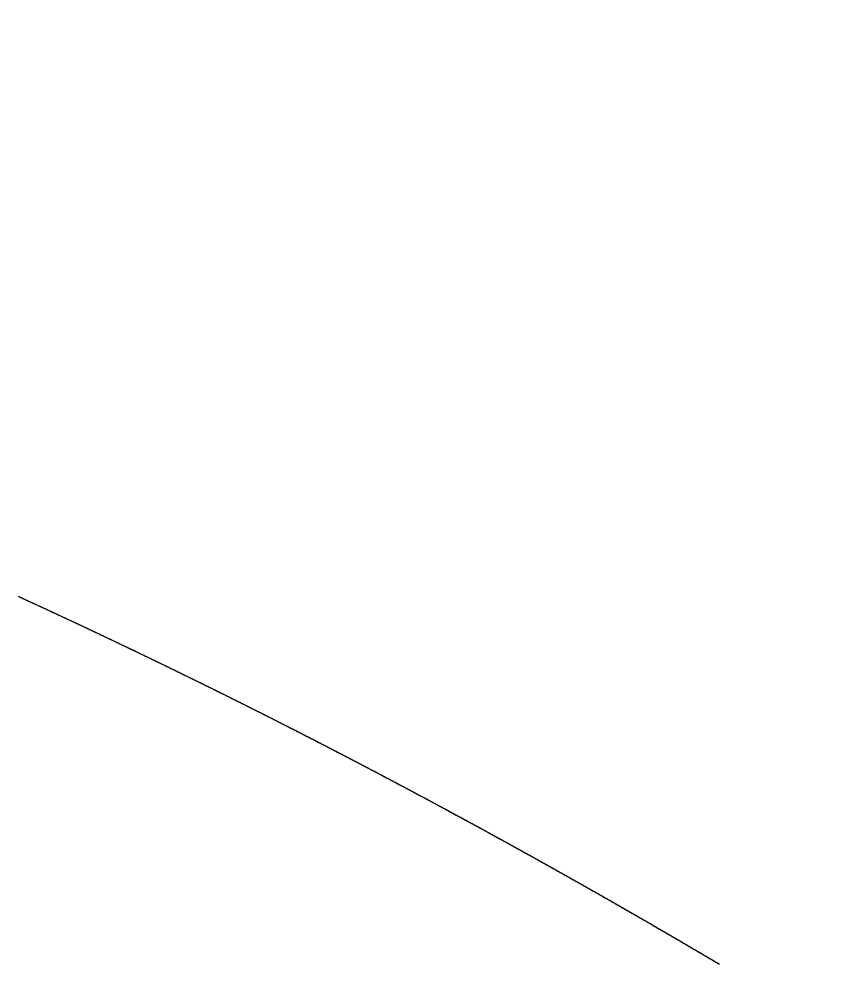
# Model space of a CAD drawing. Header units: metres. Extents: x -570 to 1280, y 0 to 800.
# Drawn here: x 411.55 to 442.4, y 164.18 to 201.28 of the extents above; entities that cross this region are included whole.
import ezdxf

# ---------------------------------------------------------------- set-up
doc = ezdxf.new("R2010")
doc.units = ezdxf.units.M

msp = doc.modelspace()

# ---------------------------------------------------------------- linework, layer by layer
for p, q in [((411.50024, 179.08385, -692.8203), (411.60022, 179.03807, -692.8203)), ((411.55933, 179.05681, -692.8203), (411.6593, 179.01097, -692.8203)), ((411.61853, 179.02971, -692.8203), (411.7185, 178.98387, -692.8203)), ((411.67773, 179.00255, -692.8203), (411.7777, 178.95671, -692.8203)), ((411.73694, 178.97545, -692.8203), (411.8369, 178.92955, -692.8203)), ((411.79614, 178.94829, -692.8203), (411.89612, 178.90233, -692.8203)), ((411.85522, 178.92113, -692.8203), (411.9552, 178.87517, -692.8203)), ((411.91443, 178.8939, -692.8203), (412.0144, 178.84795, -692.8203)), ((411.97363, 178.86674, -692.8203), (412.0736, 178.82072, -692.8203)), ((412.03284, 178.83946, -692.8203), (412.1328, 178.79344, -692.8203)), ((412.09204, 178.81224, -692.8203), (412.19202, 178.76622, -692.8203)), ((412.15125, 178.78502, -692.8203), (412.25122, 178.73888, -692.8203)), ((412.21045, 178.75774, -692.8203), (412.31042, 178.7116, -692.8203)), ((412.26953, 178.73045, -692.8203), (412.3695, 178.68425, -692.8203)), ((412.32874, 178.70311, -692.8203), (412.4287, 178.65697, -692.8203)), ((412.38794, 178.67577, -692.8203), (412.4879, 178.62956, -692.8203)), ((412.44714, 178.64842, -692.8203), (412.54712, 178.60222, -692.8203)), ((412.50635, 178.62108, -692.8203), (412.60632, 178.57481, -692.8203)), ((412.56543, 178.59373, -692.8203), (412.6654, 178.54741, -692.8203)), ((412.62463, 178.56633, -692.8203), (412.7246, 178.52, -692.8203)), ((412.68384, 178.53886, -692.8203), (412.7838, 178.49254, -692.8203)), ((412.74304, 178.51146, -692.8203), (412.84302, 178.46507, -692.8203)), ((412.80225, 178.484, -692.8203), (412.90222, 178.4376, -692.8203)), ((412.86145, 178.45653, -692.8203), (412.96143, 178.41008, -692.8203)), ((412.92053, 178.42906, -692.8203), (413.0205, 178.38255, -692.8203)), ((412.97974, 178.40154, -692.8203), (413.0797, 178.35503, -692.8203)), ((413.03894, 178.37401, -692.8203), (413.13892, 178.3275, -692.8203)), ((413.09814, 178.34648, -692.8203), (413.19812, 178.29991, -692.8203)), ((413.15735, 178.31895, -692.8203), (413.25732, 178.27232, -692.8203)), ((413.21655, 178.29137, -692.8203), (413.31653, 178.24474, -692.8203)), ((413.27563, 178.26378, -692.8203), (413.3756, 178.21715, -692.8203)), ((413.33484, 178.23619, -692.8203), (413.4348, 178.1895, -692.8203)), ((413.39404, 178.20854, -692.8203), (413.49402, 178.16185, -692.8203)), ((413.45325, 178.1809, -692.8203), (413.55322, 178.13414, -692.8203)), ((413.51245, 178.15324, -692.8203), (413.61243, 178.10649, -692.8203)), ((413.57166, 178.1256, -692.8203), (413.67163, 178.07878, -692.8203)), ((413.63074, 178.09789, -692.8203), (413.7307, 178.05101, -692.8203)), ((413.68994, 178.07018, -692.8203), (413.78992, 178.0233, -692.8203)), ((413.74915, 178.0424, -692.8203), (413.84912, 177.99553, -692.8203)), ((413.80835, 178.0147, -692.8203), (413.90833, 177.96776, -692.8203)), ((413.86755, 177.98692, -692.8203), (413.96753, 177.93999, -692.8203)), ((413.92676, 177.95915, -692.8203), (414.02673, 177.91216, -692.8203)), ((413.98584, 177.93132, -692.8203), (414.08582, 177.88432, -692.8203)), ((414.04504, 177.90349, -692.8203), (414.14502, 177.85649, -692.8203)), ((414.10425, 177.87566, -692.8203), (414.20422, 177.8286, -692.8203)), ((414.16345, 177.84782, -692.8203), (414.26343, 177.8007, -692.8203)), ((414.22266, 177.81993, -692.8203), (414.32263, 177.77281, -692.8203)), ((414.28174, 177.7921, -692.8203), (414.3817, 177.74492, -692.8203)), ((414.34094, 177.76414, -692.8203), (414.44092, 177.71696, -692.8203)), ((414.40015, 177.73625, -692.8203), (414.50012, 177.68901, -692.8203)), ((414.45935, 177.7083, -692.8203), (414.55933, 177.66106, -692.8203)), ((414.51855, 177.68034, -692.8203), (414.61853, 177.63304, -692.8203)), ((414.57776, 177.65239, -692.8203), (414.67773, 177.60509, -692.8203)), ((414.63696, 177.62437, -692.8203), (414.73694, 177.57701, -692.8203)), ((414.69604, 177.59636, -692.8203), (414.79602, 177.549, -692.8203)), ((414.75525, 177.56834, -692.8203), (414.85522, 177.52092, -692.8203)), ((414.81445, 177.54027, -692.8203), (414.91443, 177.49284, -692.8203)), ((414.87366, 177.51225, -692.8203), (414.97363, 177.46477, -692.8203)), ((414.93286, 177.48418, -692.8203), (415.03284, 177.43663, -692.8203)), ((414.99194, 177.45604, -692.8203), (415.09192, 177.40855, -692.8203)), ((415.05115, 177.42796, -692.8203), (415.15112, 177.38042, -692.8203)), ((415.11035, 177.39983, -692.8203), (415.21033, 177.35222, -692.8203)), ((415.16956, 177.37163, -692.8203), (415.26953, 177.32402, -692.8203)), ((415.22876, 177.34349, -692.8203), (415.32874, 177.29582, -692.8203)), ((415.28796, 177.31529, -692.8203), (415.38794, 177.26762, -692.8203)), ((415.34705, 177.2871, -692.8203), (415.44702, 177.23943, -692.8203)), ((415.40625, 177.2589, -692.8203), (415.50623, 177.21117, -692.8203)), ((415.46545, 177.23064, -692.8203), (415.56543, 177.1829, -692.8203)), ((415.52466, 177.20238, -692.8203), (415.62463, 177.15459, -692.8203)), ((415.58386, 177.17412, -692.8203), (415.68384, 177.12627, -692.8203)), ((415.64307, 177.1458, -692.8203), (415.74304, 177.09795, -692.8203)), ((415.70215, 177.11748, -692.8203), (415.80212, 177.06963, -692.8203)), ((415.76135, 177.08916, -692.8203), (415.86133, 177.0413, -692.8203)), ((415.82056, 177.06084, -692.8203), (415.92053, 177.01292, -692.8203)), ((415.87976, 177.03246, -692.8203), (415.97974, 176.98454, -692.8203)), ((415.93896, 177.00407, -692.8203), (416.03894, 176.9561, -692.8203)), ((415.99817, 176.9757, -692.8203), (416.09814, 176.92766, -692.8203)), ((416.05725, 176.94731, -692.8203), (416.15723, 176.89922, -692.8203)), ((416.11646, 176.91887, -692.8203), (416.21643, 176.87077, -692.8203)), ((416.17566, 176.89043, -692.8203), (416.27563, 176.84233, -692.8203)), ((416.23486, 176.86192, -692.8203), (416.33484, 176.81383, -692.8203)), ((416.29407, 176.83348, -692.8203), (416.39404, 176.78526, -692.8203)), ((416.35327, 176.80498, -692.8203), (416.45325, 176.75676, -692.8203)), ((416.41235, 176.77647, -692.8203), (416.51233, 176.7282, -692.8203)), ((416.47156, 176.74791, -692.8203), (416.57153, 176.69963, -692.8203)), ((416.53076, 176.71935, -692.8203), (416.63074, 176.67107, -692.8203)), ((416.58997, 176.69078, -692.8203), (416.68994, 176.64244, -692.8203)), ((416.64917, 176.66222, -692.8203), (416.74915, 176.61388, -692.8203)), ((416.70825, 176.63359, -692.8203), (416.80823, 176.58519, -692.8203)), ((416.76746, 176.60497, -692.8203), (416.86743, 176.55656, -692.8203)), ((416.82666, 176.57634, -692.8203), (416.92664, 176.52788, -692.8203)), ((416.88586, 176.54765, -692.8203), (416.98584, 176.49919, -692.8203)), ((416.94507, 176.51897, -692.8203), (417.04504, 176.4705, -692.8203)), ((417.00427, 176.49028, -692.8203), (417.10425, 176.44176, -692.8203)), ((417.06348, 176.4616, -692.8203), (417.16345, 176.41301, -692.8203)), ((417.12256, 176.43285, -692.8203), (417.22253, 176.38426, -692.8203)), ((417.18176, 176.4041, -692.8203), (417.28174, 176.35551, -692.8203)), ((417.24097, 176.37535, -692.8203), (417.34094, 176.3267, -692.8203)), ((417.30017, 176.34654, -692.8203), (417.40015, 176.2979, -692.8203)), ((417.35938, 176.3178, -692.8203), (417.45935, 176.26909, -692.8203)), ((417.41846, 176.28893, -692.8203), (417.51843, 176.24022, -692.8203)), ((417.47766, 176.26012, -692.8203), (417.57764, 176.21135, -692.8203)), ((417.53687, 176.23125, -692.8203), (417.63684, 176.18248, -692.8203)), ((417.59607, 176.20238, -692.8203), (417.69604, 176.15355, -692.8203)), ((417.65527, 176.17351, -692.8203), (417.75525, 176.12468, -692.8203)), ((417.71448, 176.14464, -692.8203), (417.81445, 176.09575, -692.8203)), ((417.77356, 176.1157, -692.8203), (417.87354, 176.06676, -692.8203)), ((417.83276, 176.08678, -692.8203), (417.93274, 176.03783, -692.8203)), ((417.89197, 176.05779, -692.8203), (417.99194, 176.00883, -692.8203)), ((417.95117, 176.0288, -692.8203), (418.05115, 175.97984, -692.8203)), ((418.01038, 175.9998, -692.8203), (418.11035, 175.95079, -692.8203)), ((418.06958, 175.97081, -692.8203), (418.16956, 175.92174, -692.8203)), ((418.12866, 175.94182, -692.8203), (418.22864, 175.89268, -692.8203)), ((418.18787, 175.91277, -692.8203), (418.28784, 175.86363, -692.8203)), ((418.24707, 175.88371, -692.8203), (418.34705, 175.83452, -692.8203)), ((418.30627, 175.8546, -692.8203), (418.40625, 175.80547, -692.8203)), ((418.36548, 175.82549, -692.8203), (418.46545, 175.77629, -692.8203)), ((418.42468, 175.79637, -692.8203), (418.52466, 175.74718, -692.8203)), ((418.48376, 175.76726, -692.8203), (418.58374, 175.718, -692.8203)), ((418.54297, 175.73814, -692.8203), (418.64294, 175.68883, -692.8203)), ((418.60217, 175.70897, -692.8203), (418.70215, 175.65965, -692.8203)), ((418.66138, 175.6798, -692.8203), (418.76135, 175.63042, -692.8203)), ((418.72058, 175.65056, -692.8203), (418.82056, 175.60118, -692.8203)), ((418.7798, 175.62132, -692.8203), (418.87976, 175.57195, -692.8203)), ((418.83887, 175.59209, -692.8203), (418.93884, 175.54265, -692.8203)), ((418.89807, 175.56285, -692.8203), (418.99805, 175.51341, -692.8203)), ((418.95728, 175.53362, -692.8203), (419.05725, 175.48412, -692.8203)), ((419.01648, 175.50432, -692.8203), (419.11646, 175.45476, -692.8203)), ((419.07568, 175.47502, -692.8203), (419.17566, 175.42546, -692.8203)), ((419.1349, 175.44566, -692.8203), (419.23486, 175.3961, -692.8203)), ((419.19397, 175.4163, -692.8203), (419.29395, 175.36668, -692.8203)), ((419.25317, 175.38695, -692.8203), (419.35315, 175.33733, -692.8203)), ((419.31238, 175.35759, -692.8203), (419.41235, 175.3079, -692.8203)), ((419.37158, 175.32817, -692.8203), (419.47156, 175.27849, -692.8203)), ((419.4308, 175.29881, -692.8203), (419.53076, 175.24907, -692.8203)), ((419.49, 175.26933, -692.8203), (419.58997, 175.21959, -692.8203)), ((419.54907, 175.23991, -692.8203), (419.64905, 175.19011, -692.8203)), ((419.60828, 175.21043, -692.8203), (419.70825, 175.16063, -692.8203)), ((419.66748, 175.18095, -692.8203), (419.76746, 175.13109, -692.8203)), ((419.72668, 175.15147, -692.8203), (419.82666, 175.10161, -692.8203)), ((419.7859, 175.12193, -692.8203), (419.88586, 175.072, -692.8203)), ((419.84497, 175.09239, -692.8203), (419.94495, 175.04247, -692.8203)), ((419.90417, 175.06285, -692.8203), (420.00415, 175.01292, -692.8203)), ((419.96338, 175.03331, -692.8203), (420.06335, 174.98326, -692.8203)), ((420.02258, 175.00371, -692.8203), (420.12256, 174.95366, -692.8203)), ((420.0818, 174.9741, -692.8203), (420.18176, 174.92406, -692.8203)), ((420.141, 174.9445, -692.8203), (420.24097, 174.8944, -692.8203)), ((420.2002, 174.91484, -692.8203), (420.30017, 174.86473, -692.8203)), ((420.25928, 174.88518, -692.8203), (420.35925, 174.83507, -692.8203)), ((420.31848, 174.85551, -692.8203), (420.41846, 174.80534, -692.8203)), ((420.3777, 174.82579, -692.8203), (420.47766, 174.77562, -692.8203)), ((420.4369, 174.79613, -692.8203), (420.53687, 174.7459, -692.8203)), ((420.4961, 174.7664, -692.8203), (420.59607, 174.71611, -692.8203)), ((420.55518, 174.73662, -692.8203), (420.65515, 174.68633, -692.8203)), ((420.61438, 174.7069, -692.8203), (420.71436, 174.65654, -692.8203)), ((420.67358, 174.67711, -692.8203), (420.77356, 174.62675, -692.8203)), ((420.7328, 174.64732, -692.8203), (420.83276, 174.59691, -692.8203)), ((420.792, 174.61748, -692.8203), (420.89197, 174.56706, -692.8203)), ((420.8512, 174.58763, -692.8203), (420.95117, 174.53722, -692.8203)), ((420.91028, 174.55779, -692.8203), (421.01025, 174.50731, -692.8203)), ((420.96948, 174.52794, -692.8203), (421.06946, 174.47746, -692.8203)), ((421.0287, 174.49803, -692.8203), (421.12866, 174.4475, -692.8203)), ((421.0879, 174.46812, -692.8203), (421.18787, 174.41759, -692.8203)), ((421.1471, 174.43822, -692.8203), (421.24707, 174.38762, -692.8203)), ((421.2063, 174.40831, -692.8203), (421.30627, 174.35765, -692.8203)), ((421.26538, 174.37834, -692.8203), (421.36536, 174.32768, -692.8203)), ((421.3246, 174.34837, -692.8203), (421.42456, 174.29771, -692.8203)), ((421.3838, 174.3184, -692.8203), (421.48376, 174.26768, -692.8203)), ((421.443, 174.28838, -692.8203), (421.54297, 174.23766, -692.8203)), ((421.5022, 174.25835, -692.8203), (421.60217, 174.20757, -692.8203)), ((421.5614, 174.22832, -692.8203), (421.66138, 174.17754, -692.8203)), ((421.62048, 174.19823, -692.8203), (421.72046, 174.14745, -692.8203)), ((421.6797, 174.1682, -692.8203), (421.77966, 174.1173, -692.8203)), ((421.7389, 174.13805, -692.8203), (421.83887, 174.0872, -692.8203)), ((421.7981, 174.10796, -692.8203), (421.89807, 174.05705, -692.8203)), ((421.8573, 174.07787, -692.8203), (421.95728, 174.0269, -692.8203)), ((421.9165, 174.04771, -692.8203), (422.01648, 173.99669, -692.8203)), ((421.9756, 174.0175, -692.8203), (422.07556, 173.96654, -692.8203)), ((422.0348, 173.98735, -692.8203), (422.13477, 173.93633, -692.8203)), ((422.094, 173.95714, -692.8203), (422.19397, 173.90605, -692.8203)), ((422.1532, 173.92693, -692.8203), (422.25317, 173.87584, -692.8203)), ((422.2124, 173.89671, -692.8203), (422.31238, 173.84557, -692.8203)), ((422.27148, 173.86644, -692.8203), (422.37146, 173.81529, -692.8203)), ((422.3307, 173.83617, -692.8203), (422.43066, 173.78496, -692.8203)), ((422.3899, 173.8059, -692.8203), (422.48987, 173.75468, -692.8203)), ((422.4491, 173.77556, -692.8203), (422.54907, 173.72435, -692.8203)), ((422.5083, 173.74529, -692.8203), (422.60828, 173.69395, -692.8203)), ((422.5675, 173.71489, -692.8203), (422.66748, 173.66362, -692.8203)), ((422.6267, 173.68456, -692.8203), (422.72668, 173.63322, -692.8203)), ((422.6858, 173.65416, -692.8203), (422.78577, 173.60283, -692.8203)), ((422.745, 173.62376, -692.8203), (422.84497, 173.57237, -692.8203)), ((422.8042, 173.59337, -692.8203), (422.90417, 173.54198, -692.8203)), ((422.8634, 173.56297, -692.8203), (422.96338, 173.51152, -692.8203)), ((422.9226, 173.53252, -692.8203), (423.02258, 173.481, -692.8203)), ((422.9817, 173.50206, -692.8203), (423.08167, 173.45055, -692.8203)), ((423.0409, 173.47154, -692.8203), (423.14087, 173.42003, -692.8203)), ((423.1001, 173.44109, -692.8203), (423.20007, 173.38951, -692.8203)), ((423.1593, 173.41057, -692.8203), (423.25928, 173.35893, -692.8203)), ((423.2185, 173.38005, -692.8203), (423.31848, 173.32841, -692.8203)), ((423.2777, 173.34947, -692.8203), (423.3777, 173.29784, -692.8203)), ((423.3368, 173.3189, -692.8203), (423.43677, 173.2672, -692.8203)), ((423.396, 173.28831, -692.8203), (423.49597, 173.23662, -692.8203)), ((423.4552, 173.25774, -692.8203), (423.55518, 173.20598, -692.8203)), ((423.5144, 173.2271, -692.8203), (423.61438, 173.17534, -692.8203)), ((423.5736, 173.19646, -692.8203), (423.67358, 173.14464, -692.8203)), ((423.6328, 173.16582, -692.8203), (423.7328, 173.114, -692.8203)), ((423.6919, 173.13512, -692.8203), (423.79187, 173.08324, -692.8203)), ((423.7511, 173.10442, -692.8203), (423.85107, 173.05254, -692.8203)), ((423.8103, 173.07372, -692.8203), (423.91028, 173.02184, -692.8203)), ((423.8695, 173.04301, -692.8203), (423.96948, 172.99107, -692.8203)), ((423.9287, 173.01225, -692.8203), (424.0287, 172.96031, -692.8203)), ((423.9879, 172.98149, -692.8203), (424.0879, 172.92949, -692.8203)), ((424.047, 172.95073, -692.8203), (424.14697, 172.89867, -692.8203)), ((424.1062, 172.9199, -692.8203), (424.20618, 172.86784, -692.8203)), ((424.1654, 172.88914, -692.8203), (424.26538, 172.83702, -692.8203)), ((424.2246, 172.85832, -692.8203), (424.3246, 172.80614, -692.8203)), ((424.2838, 172.82744, -692.8203), (424.3838, 172.77531, -692.8203)), ((424.34302, 172.79655, -692.8203), (424.443, 172.74437, -692.8203)), ((424.4021, 172.76567, -692.8203), (424.50208, 172.71349, -692.8203)), ((424.4613, 172.73479, -692.8203), (424.56128, 172.68254, -692.8203)), ((424.5205, 172.7039, -692.8203), (424.62048, 172.6516, -692.8203)), ((424.5797, 172.67296, -692.8203), (424.6797, 172.62065, -692.8203)), ((424.63892, 172.64201, -692.8203), (424.7389, 172.58965, -692.8203)), ((424.69812, 172.61101, -692.8203), (424.7981, 172.55864, -692.8203)), ((424.7572, 172.58006, -692.8203), (424.85718, 172.52763, -692.8203)), ((424.8164, 172.54906, -692.8203), (424.91638, 172.49663, -692.8203)), ((424.8756, 172.51799, -692.8203), (424.9756, 172.46556, -692.8203)), ((424.9348, 172.48698, -692.8203), (425.0348, 172.4345, -692.8203)), ((424.99402, 172.45592, -692.8203), (425.094, 172.40337, -692.8203)), ((425.05322, 172.42485, -692.8203), (425.1532, 172.3723, -692.8203)), ((425.1123, 172.39372, -692.8203), (425.21228, 172.34117, -692.8203)), ((425.1715, 172.36266, -692.8203), (425.27148, 172.31004, -692.8203)), ((425.2307, 172.33153, -692.8203), (425.3307, 172.27885, -692.8203)), ((425.28992, 172.30034, -692.8203), (425.3899, 172.24767, -692.8203)), ((425.34912, 172.26921, -692.8203), (425.4491, 172.21648, -692.8203)), ((425.4082, 172.23802, -692.8203), (425.50818, 172.18529, -692.8203)), ((425.4674, 172.20683, -692.8203), (425.56738, 172.15404, -692.8203)), ((425.5266, 172.17558, -692.8203), (425.6266, 172.12285, -692.8203)), ((425.58582, 172.1444, -692.8203), (425.6858, 172.09154, -692.8203)), ((425.64502, 172.11314, -692.8203), (425.745, 172.06029, -692.8203)), ((425.70422, 172.08183, -692.8203), (425.8042, 172.02898, -692.8203)), ((425.76343, 172.05058, -692.8203), (425.8634, 171.99767, -692.8203)), ((425.8225, 172.01927, -692.8203), (425.9225, 171.96635, -692.8203)), ((425.8817, 171.98796, -692.8203), (425.9817, 171.93498, -692.8203)), ((425.94092, 171.95659, -692.8203), (426.0409, 171.90361, -692.8203)), ((426.00012, 171.92528, -692.8203), (426.1001, 171.87224, -692.8203)), ((426.05933, 171.8939, -692.8203), (426.1593, 171.8408, -692.8203)), ((426.1184, 171.86247, -692.8203), (426.21838, 171.80943, -692.8203)), ((426.1776, 171.8311, -692.8203), (426.2776, 171.778, -692.8203)), ((426.23682, 171.79967, -692.8203), (426.3368, 171.7465, -692.8203)), ((426.29602, 171.76823, -692.8203), (426.396, 171.71507, -692.8203)), ((426.35522, 171.73674, -692.8203), (426.4552, 171.68358, -692.8203)), ((426.41443, 171.70525, -692.8203), (426.5144, 171.65202, -692.8203)), ((426.4735, 171.67375, -692.8203), (426.5735, 171.62053, -692.8203)), ((426.5327, 171.64226, -692.8203), (426.6327, 171.58897, -692.8203)), ((426.59192, 171.6107, -692.8203), (426.6919, 171.55742, -692.8203)), ((426.65112, 171.57921, -692.8203), (426.7511, 171.52586, -692.8203)), ((426.71033, 171.54759, -692.8203), (426.8103, 171.49425, -692.8203)), ((426.76953, 171.51604, -692.8203), (426.8695, 171.46263, -692.8203)), ((426.8286, 171.48442, -692.8203), (426.9286, 171.43102, -692.8203)), ((426.88782, 171.4528, -692.8203), (426.9878, 171.39934, -692.8203)), ((426.94702, 171.42119, -692.8203), (427.047, 171.36766, -692.8203)), ((427.00623, 171.38951, -692.8203), (427.1062, 171.33598, -692.8203)), ((427.06543, 171.35783, -692.8203), (427.1654, 171.3043, -692.8203)), ((427.12463, 171.32616, -692.8203), (427.2246, 171.27257, -692.8203)), ((427.18372, 171.29448, -692.8203), (427.2837, 171.24083, -692.8203)), ((427.24292, 171.26274, -692.8203), (427.3429, 171.20909, -692.8203)), ((427.30212, 171.231, -692.8203), (427.4021, 171.17735, -692.8203)), ((427.36133, 171.19926, -692.8203), (427.4613, 171.14555, -692.8203)), ((427.42053, 171.16747, -692.8203), (427.5205, 171.11375, -692.8203)), ((427.47974, 171.13567, -692.8203), (427.5797, 171.0819, -692.8203)), ((427.53882, 171.10387, -692.8203), (427.6388, 171.0501, -692.8203)), ((427.59802, 171.072, -692.8203), (427.698, 171.01823, -692.8203)), ((427.65723, 171.0402, -692.8203), (427.7572, 170.98631, -692.8203)), ((427.71643, 171.00835, -692.8203), (427.8164, 170.95445, -692.8203)), ((427.77563, 170.97643, -692.8203), (427.8756, 170.92253, -692.8203)), ((427.83472, 170.94456, -692.8203), (427.9347, 170.89061, -692.8203)), ((427.89392, 170.91264, -692.8203), (427.9939, 170.85869, -692.8203)), ((427.95312, 170.88072, -692.8203), (428.0531, 170.8267, -692.8203)), ((428.01233, 170.84874, -692.8203), (428.1123, 170.79472, -692.8203)), ((428.07153, 170.81676, -692.8203), (428.1715, 170.76274, -692.8203)), ((428.13074, 170.78477, -692.8203), (428.2307, 170.7307, -692.8203)), ((428.18994, 170.75279, -692.8203), (428.28992, 170.69865, -692.8203)), ((428.24902, 170.72075, -692.8203), (428.349, 170.66661, -692.8203)), ((428.30823, 170.6887, -692.8203), (428.4082, 170.63457, -692.8203)), ((428.36743, 170.65666, -692.8203), (428.4674, 170.60246, -692.8203)), ((428.42664, 170.62462, -692.8203), (428.5266, 170.57036, -692.8203)), ((428.48584, 170.59251, -692.8203), (428.58582, 170.53825, -692.8203)), ((428.54492, 170.56041, -692.8203), (428.6449, 170.50609, -692.8203)), ((428.60413, 170.52824, -692.8203), (428.7041, 170.47392, -692.8203)), ((428.66333, 170.49614, -692.8203), (428.7633, 170.44176, -692.8203)), ((428.72253, 170.46397, -692.8203), (428.8225, 170.40959, -692.8203)), ((428.78174, 170.43181, -692.8203), (428.8817, 170.37737, -692.8203)), ((428.84094, 170.39958, -692.8203), (428.94092, 170.34514, -692.8203)), ((428.90002, 170.36736, -692.8203), (429, 170.31291, -692.8203)), ((428.95923, 170.33513, -692.8203), (429.0592, 170.28062, -692.8203)), ((429.01843, 170.3029, -692.8203), (429.1184, 170.2484, -692.8203)), ((429.07764, 170.27061, -692.8203), (429.1776, 170.21605, -692.8203)), ((429.13684, 170.23833, -692.8203), (429.23682, 170.18376, -692.8203)), ((429.19604, 170.20604, -692.8203), (429.29602, 170.15141, -692.8203)), ((429.25513, 170.17375, -692.8203), (429.3551, 170.11906, -692.8203)), ((429.31433, 170.1414, -692.8203), (429.4143, 170.08672, -692.8203)), ((429.37354, 170.10905, -692.8203), (429.4735, 170.0543, -692.8203)), ((429.43274, 170.07664, -692.8203), (429.5327, 170.02196, -692.8203)), ((429.49194, 170.0443, -692.8203), (429.59192, 169.98949, -692.8203)), ((429.55115, 170.01189, -692.8203), (429.65112, 169.95708, -692.8203)), ((429.61023, 169.97948, -692.8203), (429.7102, 169.9246, -692.8203)), ((429.66943, 169.947, -692.8203), (429.7694, 169.89214, -692.8203)), ((429.72864, 169.91454, -692.8203), (429.8286, 169.85966, -692.8203)), ((429.78784, 169.88206, -692.8203), (429.88782, 169.82713, -692.8203)), ((429.84705, 169.8496, -692.8203), (429.94702, 169.79466, -692.8203)), ((429.90625, 169.81706, -692.8203), (430.00623, 169.76207, -692.8203)), ((429.96533, 169.78453, -692.8203), (430.0653, 169.72954, -692.8203)), ((430.02454, 169.752, -692.8203), (430.1245, 169.69695, -692.8203)), ((430.08374, 169.7194, -692.8203), (430.18372, 169.66435, -692.8203)), ((430.14294, 169.68687, -692.8203), (430.24292, 169.63176, -692.8203)), ((430.20215, 169.65422, -692.8203), (430.30212, 169.5991, -692.8203)), ((430.26123, 169.62163, -692.8203), (430.3612, 169.56651, -692.8203)), ((430.32043, 169.58897, -692.8203), (430.4204, 169.5338, -692.8203)), ((430.37964, 169.55632, -692.8203), (430.4796, 169.50114, -692.8203)), ((430.43884, 169.52367, -692.8203), (430.53882, 169.46843, -692.8203)), ((430.49805, 169.49101, -692.8203), (430.59802, 169.43571, -692.8203)), ((430.55725, 169.4583, -692.8203), (430.65723, 169.403, -692.8203)), ((430.61646, 169.42558, -692.8203), (430.71643, 169.37022, -692.8203)), ((430.67554, 169.3928, -692.8203), (430.7755, 169.33745, -692.8203)), ((430.73474, 169.36009, -692.8203), (430.83472, 169.30467, -692.8203)), ((430.79395, 169.32732, -692.8203), (430.89392, 169.2719, -692.8203)), ((430.85315, 169.29448, -692.8203), (430.95312, 169.23906, -692.8203)), ((430.91235, 169.2617, -692.8203), (431.01233, 169.20622, -692.8203)), ((430.97144, 169.22887, -692.8203), (431.0714, 169.17339, -692.8203)), ((431.03064, 169.19603, -692.8203), (431.1306, 169.14049, -692.8203)), ((431.08984, 169.1632, -692.8203), (431.18982, 169.10759, -692.8203)), ((431.14905, 169.1303, -692.8203), (431.24902, 169.07469, -692.8203)), ((431.20825, 169.0974, -692.8203), (431.30823, 169.04173, -692.8203)), ((431.26746, 169.0645, -692.8203), (431.36743, 169.00883, -692.8203)), ((431.32654, 169.03154, -692.8203), (431.4265, 168.97588, -692.8203)), ((431.38574, 168.99858, -692.8203), (431.48572, 168.94286, -692.8203)), ((431.44495, 168.96562, -692.8203), (431.54492, 168.9099, -692.8203)), ((431.50415, 168.93266, -692.8203), (431.60413, 168.87688, -692.8203)), ((431.56335, 168.89964, -692.8203), (431.66333, 168.84386, -692.8203)), ((431.62256, 168.86662, -692.8203), (431.72253, 168.81078, -692.8203)), ((431.68164, 168.8336, -692.8203), (431.78162, 168.7777, -692.8203)), ((431.74084, 168.80052, -692.8203), (431.84082, 168.74461, -692.8203)), ((431.80005, 168.76744, -692.8203), (431.90002, 168.71153, -692.8203)), ((431.85925, 168.73436, -692.8203), (431.95923, 168.67839, -692.8203)), ((431.91846, 168.70128, -692.8203), (432.01843, 168.64531, -692.8203)), ((431.97766, 168.66814, -692.8203), (432.07764, 168.6121, -692.8203)), ((432.03674, 168.635, -692.8203), (432.13672, 168.57896, -692.8203)), ((432.09595, 168.60185, -692.8203), (432.19592, 168.54576, -692.8203)), ((432.15515, 168.56865, -692.8203), (432.25513, 168.51256, -692.8203)), ((432.21436, 168.53545, -692.8203), (432.31433, 168.47935, -692.8203)), ((432.27356, 168.50224, -692.8203), (432.37354, 168.44609, -692.8203)), ((432.33276, 168.46904, -692.8203), (432.43274, 168.41283, -692.8203)), ((432.39185, 168.43578, -692.8203), (432.49182, 168.37956, -692.8203)), ((432.45105, 168.40251, -692.8203), (432.55103, 168.34624, -692.8203)), ((432.51025, 168.36925, -692.8203), (432.61023, 168.31297, -692.8203)), ((432.56946, 168.33592, -692.8203), (432.66943, 168.27965, -692.8203)), ((432.62866, 168.3026, -692.8203), (432.72864, 168.24626, -692.8203)), ((432.68787, 168.26927, -692.8203), (432.78784, 168.21294, -692.8203)), ((432.74695, 168.23595, -692.8203), (432.84692, 168.17955, -692.8203)), ((432.80615, 168.20256, -692.8203), (432.90613, 168.14616, -692.8203)), ((432.86536, 168.16917, -692.8203), (432.96533, 168.11272, -692.8203)), ((432.92456, 168.13579, -692.8203), (433.02454, 168.07927, -692.8203)), ((432.98376, 168.10234, -692.8203), (433.08374, 168.04582, -692.8203)), ((433.04297, 168.0689, -692.8203), (433.14294, 168.01237, -692.8203)), ((433.10205, 168.03545, -692.8203), (433.20203, 167.97887, -692.8203)), ((433.16125, 168.002, -692.8203), (433.26123, 167.94536, -692.8203)), ((433.22046, 167.96849, -692.8203), (433.32043, 167.91185, -692.8203)), ((433.27966, 167.93498, -692.8203), (433.37964, 167.87828, -692.8203)), ((433.33887, 167.90147, -692.8203), (433.43884, 167.84477, -692.8203)), ((433.39795, 167.8679, -692.8203), (433.49792, 167.8112, -692.8203)), ((433.45715, 167.83434, -692.8203), (433.55713, 167.77757, -692.8203)), ((433.51636, 167.80077, -692.8203), (433.61633, 167.744, -692.8203)), ((433.57556, 167.76714, -692.8203), (433.67554, 167.71037, -692.8203)), ((433.63477, 167.73357, -692.8203), (433.73474, 167.67668, -692.8203)), ((433.69397, 167.69994, -692.8203), (433.79395, 167.64305, -692.8203)), ((433.75317, 167.66624, -692.8203), (433.85315, 167.60936, -692.8203)), ((433.81226, 167.63261, -692.8203), (433.91223, 167.57567, -692.8203)), ((433.87146, 167.59892, -692.8203), (433.97144, 167.54198, -692.8203)), ((433.93066, 167.56523, -692.8203), (434.03064, 167.50822, -692.8203)), ((433.98987, 167.53148, -692.8203), (434.08984, 167.47447, -692.8203)), ((434.04907, 167.49773, -692.8203), (434.14905, 167.44072, -692.8203)), ((434.10815, 167.46397, -692.8203), (434.20813, 167.4069, -692.8203)), ((434.16736, 167.43022, -692.8203), (434.26733, 167.3731, -692.8203)), ((434.22656, 167.39641, -692.8203), (434.32654, 167.33928, -692.8203)), ((434.28577, 167.36266, -692.8203), (434.38574, 167.30547, -692.8203)), ((434.34497, 167.32878, -692.8203), (434.44495, 167.27159, -692.8203)), ((434.40417, 167.29497, -692.8203), (434.50415, 167.23772, -692.8203)), ((434.46326, 167.2611, -692.8203), (434.56323, 167.20384, -692.8203)), ((434.52246, 167.22722, -692.8203), (434.62244, 167.16997, -692.8203)), ((434.58167, 167.19334, -692.8203), (434.68164, 167.13603, -692.8203)), ((434.64087, 167.15941, -692.8203), (434.74084, 167.1021, -692.8203)), ((434.70007, 167.12547, -692.8203), (434.80005, 167.0681, -692.8203)), ((434.75928, 167.09154, -692.8203), (434.85925, 167.03416, -692.8203)), ((434.81836, 167.0576, -692.8203), (434.91833, 167.00017, -692.8203)), ((434.87756, 167.0236, -692.8203), (434.97754, 166.96611, -692.8203)), ((434.93677, 166.98961, -692.8203), (435.03674, 166.93211, -692.8203)), ((434.99597, 166.95555, -692.8203), (435.09595, 166.89806, -692.8203)), ((435.05518, 166.92155, -692.8203), (435.15515, 166.864, -692.8203)), ((435.11438, 166.8875, -692.8203), (435.21436, 166.82994, -692.8203)), ((435.17346, 166.85344, -692.8203), (435.27344, 166.79582, -692.8203)), ((435.23267, 166.81932, -692.8203), (435.33264, 166.7617, -692.8203)), ((435.29187, 166.7852, -692.8203), (435.39185, 166.72758, -692.8203)), ((435.35107, 166.75108, -692.8203), (435.45105, 166.6934, -692.8203)), ((435.41028, 166.71696, -692.8203), (435.51025, 166.65923, -692.8203)), ((435.46948, 166.68279, -692.8203), (435.56946, 166.62505, -692.8203)), ((435.52856, 166.6486, -692.8203), (435.62854, 166.59087, -692.8203)), ((435.58777, 166.61443, -692.8203), (435.68774, 166.55663, -692.8203)), ((435.64697, 166.58025, -692.8203), (435.74695, 166.52238, -692.8203)), ((435.70618, 166.546, -692.8203), (435.80615, 166.48814, -692.8203)), ((435.76538, 166.51176, -692.8203), (435.86536, 166.45384, -692.8203)), ((435.82446, 166.47752, -692.8203), (435.92444, 166.41954, -692.8203)), ((435.88367, 166.44322, -692.8203), (435.98364, 166.38524, -692.8203)), ((435.94287, 166.40892, -692.8203), (436.04285, 166.35094, -692.8203)), ((436.00208, 166.37462, -692.8203), (436.10205, 166.31657, -692.8203)), ((436.06128, 166.34026, -692.8203), (436.16125, 166.28221, -692.8203)), ((436.12048, 166.3059, -692.8203), (436.22046, 166.24785, -692.8203)), ((436.1797, 166.27153, -692.8203), (436.27966, 166.21342, -692.8203)), ((436.23877, 166.23717, -692.8203), (436.33875, 166.179, -692.8203)), ((436.29797, 166.20274, -692.8203), (436.39795, 166.14458, -692.8203)), ((436.35718, 166.16832, -692.8203), (436.45715, 166.11015, -692.8203)), ((436.41638, 166.1339, -692.8203), (436.51636, 166.07567, -692.8203)), ((436.4756, 166.09947, -692.8203), (436.57556, 166.04118, -692.8203)), ((436.53467, 166.06499, -692.8203), (436.63464, 166.0067, -692.8203)), ((436.59387, 166.0305, -692.8203), (436.69385, 165.97215, -692.8203)), ((436.65308, 165.99596, -692.8203), (436.75305, 165.9376, -692.8203)), ((436.71228, 165.96147, -692.8203), (436.81226, 165.90306, -692.8203)), ((436.77148, 165.92693, -692.8203), (436.87146, 165.86852, -692.8203)), ((436.8307, 165.89232, -692.8203), (436.93066, 165.83391, -692.8203)), ((436.88977, 165.85777, -692.8203), (436.98975, 165.7993, -692.8203)), ((436.94897, 165.82317, -692.8203), (437.04895, 165.7647, -692.8203)), ((437.00818, 165.78856, -692.8203), (437.10815, 165.73003, -692.8203)), ((437.06738, 165.75395, -692.8203), (437.16736, 165.69536, -692.8203)), ((437.1266, 165.71928, -692.8203), (437.22656, 165.66069, -692.8203)), ((437.1858, 165.68462, -692.8203), (437.28577, 165.62602, -692.8203)), ((437.24487, 165.64995, -692.8203), (437.34485, 165.5913, -692.8203)), ((437.30408, 165.61522, -692.8203), (437.40405, 165.55656, -692.8203)), ((437.36328, 165.58049, -692.8203), (437.46326, 165.52184, -692.8203)), ((437.4225, 165.54576, -692.8203), (437.52246, 165.48705, -692.8203)), ((437.4817, 165.51103, -692.8203), (437.58167, 165.45226, -692.8203)), ((437.5409, 165.47624, -692.8203), (437.64087, 165.41747, -692.8203)), ((437.59998, 165.44145, -692.8203), (437.69995, 165.38268, -692.8203)), ((437.65918, 165.40666, -692.8203), (437.75916, 165.34782, -692.8203)), ((437.71838, 165.37181, -692.8203), (437.81836, 165.31297, -692.8203)), ((437.7776, 165.33702, -692.8203), (437.87756, 165.27806, -692.8203)), ((437.8368, 165.30211, -692.8203), (437.93677, 165.24321, -692.8203)), ((437.896, 165.26726, -692.8203), (437.99597, 165.2083, -692.8203)), ((437.95508, 165.23235, -692.8203), (438.05505, 165.17339, -692.8203)), ((438.01428, 165.19743, -692.8203), (438.11426, 165.13841, -692.8203)), ((438.0735, 165.16252, -692.8203), (438.17346, 165.1035, -692.8203)), ((438.1327, 165.12761, -692.8203), (438.23267, 165.06847, -692.8203)), ((438.1919, 165.09264, -692.8203), (438.29187, 165.0335, -692.8203)), ((438.2511, 165.05766, -692.8203), (438.35107, 164.99852, -692.8203)), ((438.31018, 165.02263, -692.8203), (438.41016, 164.96349, -692.8203)), ((438.3694, 164.98766, -692.8203), (438.46936, 164.92845, -692.8203))]:
    msp.add_line(p, q)
for points in [[(0, 0), (1280, 0), (0, 800), (0.0001, 800.0001, 0.0001)], [(1280, 0), (1280, 800), (0, 800), (0.0001, 800.0001, 0.0001)], [(-569.85, 50.15, -692.8203), (570.15, 50.15, -692.8203), (570.15, 250.15, -692.8203), (570.15015, 250.1501, -692.8202)], [(-569.85, 50.15, -692.8203), (570.15, 250.15, -692.8203), (-569.85, 250.15, -692.8203), (-569.84985, 250.1501, -692.8202)]]:
    msp.add_3dface(points)

doc.saveas('drawing.dxf')
